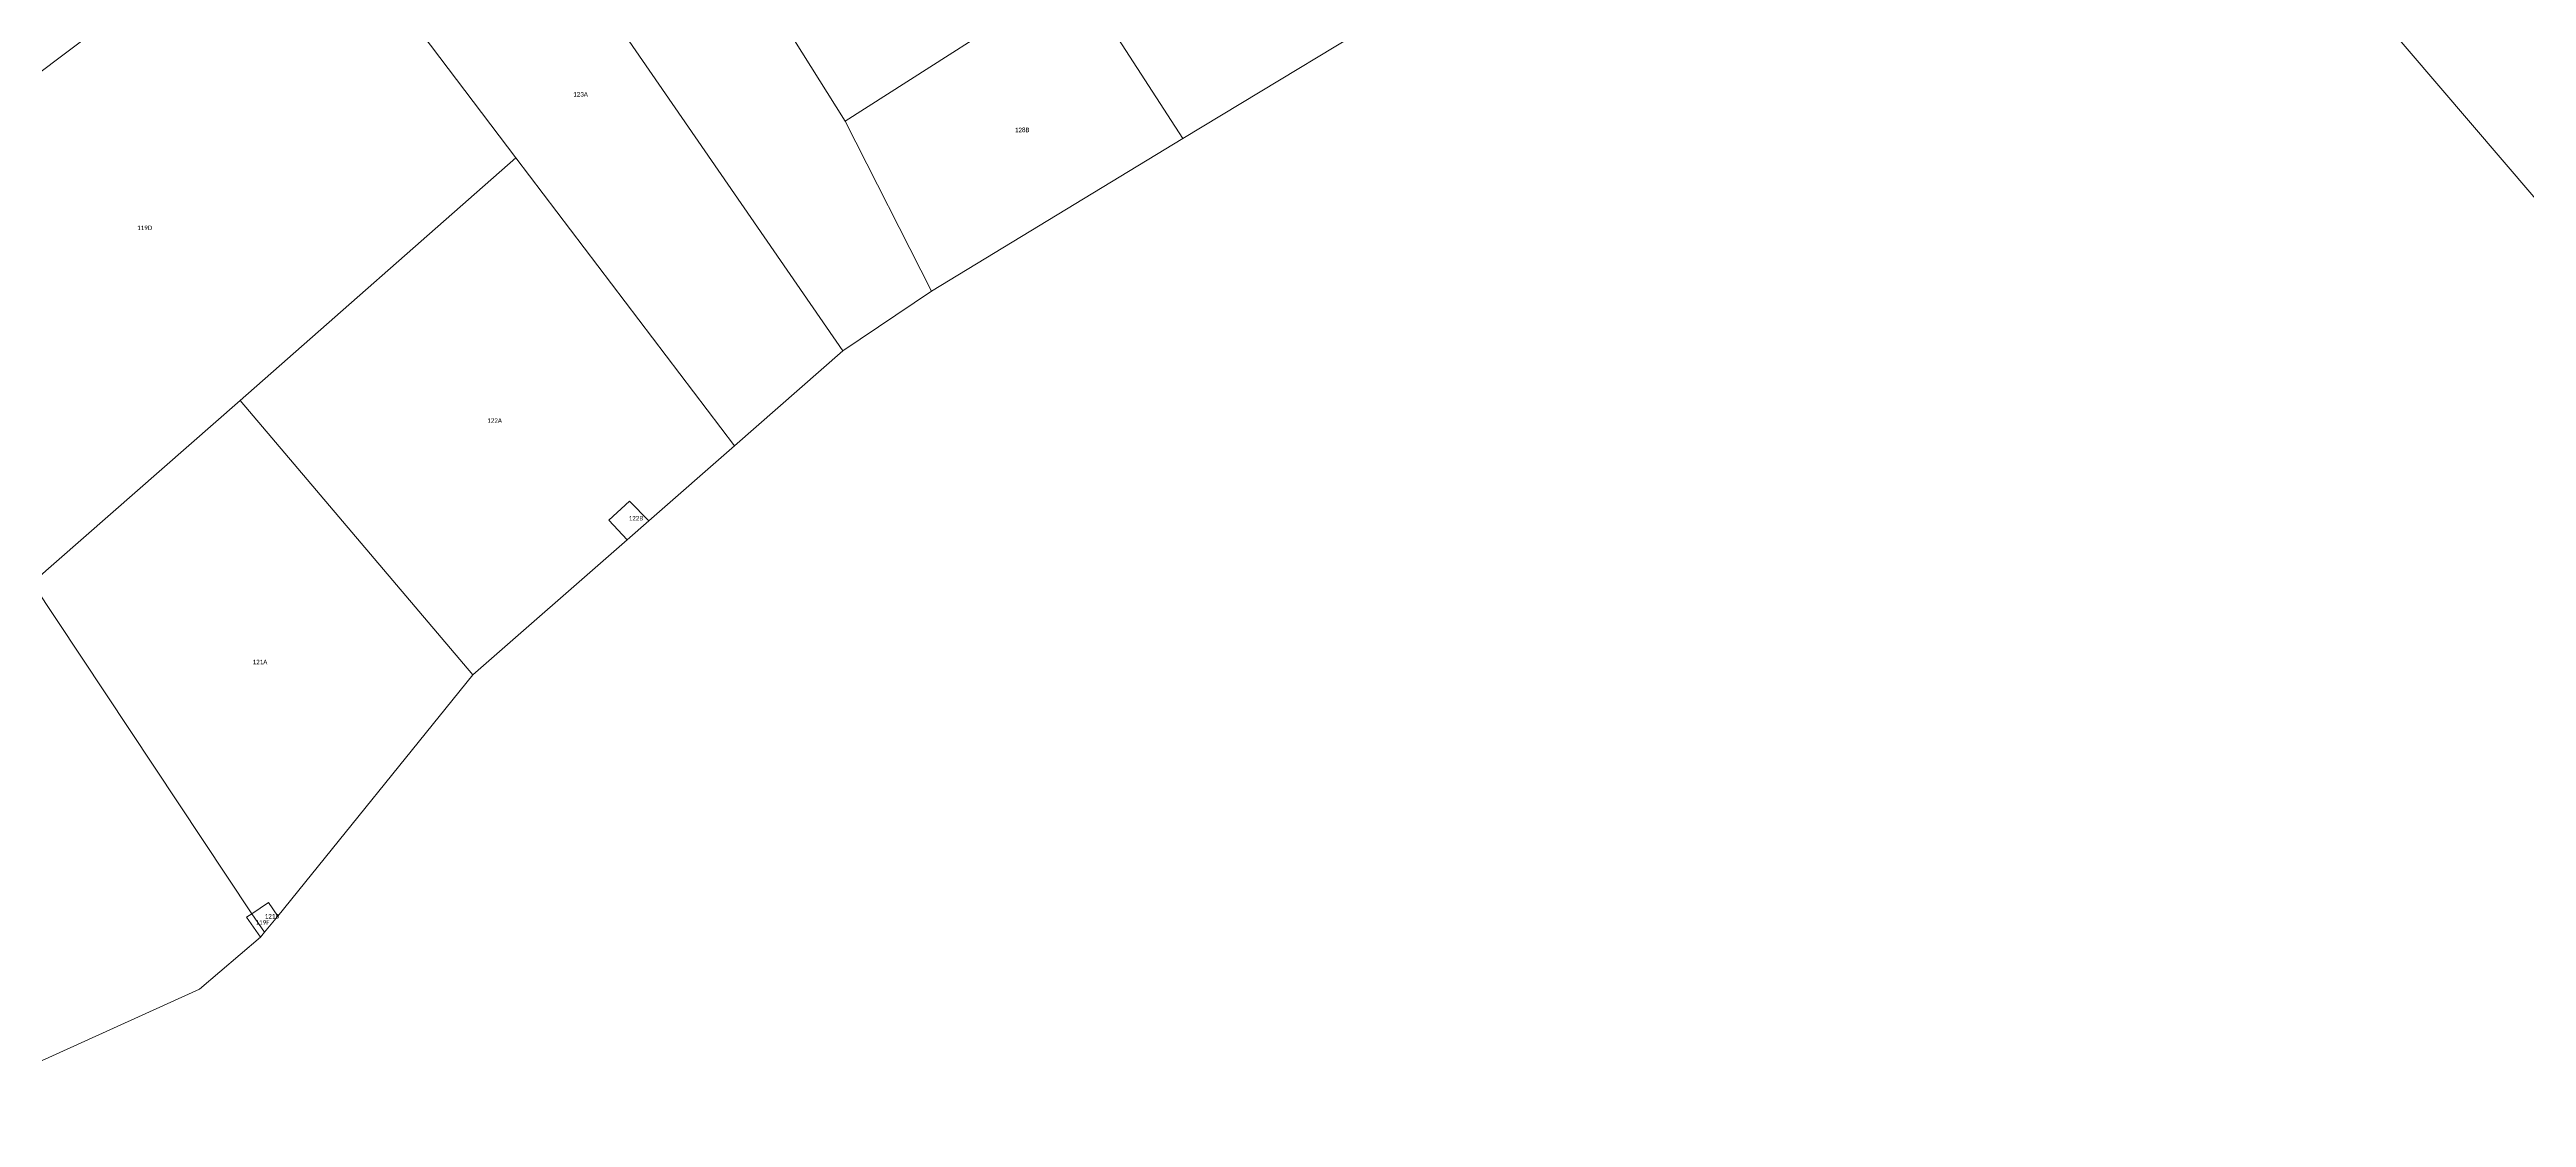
# Model space of a CAD drawing. Header units: metres. Extents: x 113120 to 240396, y 120329 to 242116.
# Drawn here: x 116512.7 to 116953, y 120389.5 to 120579.2 of the extents above; entities that cross this region are included whole.
import ezdxf

# ---------------------------------------------------------------- set-up
doc = ezdxf.new("R2010")
doc.units = ezdxf.units.M
doc.header["$LTSCALE"] = 3
doc.layers.add('Bpn_CaPa', color=78, linetype='Continuous', lineweight=0)
doc.layers.add('Bpt_CaNu', color=7, linetype='Continuous', lineweight=0)
doc.styles.add('Legend', font='')
doc.styles.get('Legend').set_extended_font_data('Calibri')

msp = doc.modelspace()

# ---------------------------------------------------------------- linework, layer by layer
at = {"layer": 'Bpn_CaPa'}
for points in [[(116521.52, 120583.09), (116492.94, 120561.66), (116386.49, 120659.33), (116303.47, 120733.98), (116327.04, 120759.12), (116521.52, 120583.09)], [(116654.1, 120566.49), (116580.57, 120683.67), (116583.59, 120686.84), (116619.78, 120711.89), (116695.21, 120592.77), (116654.1, 120566.49)], [(116580.57, 120683.67), (116654.1, 120566.49), (116669.46, 120536.32), (116653.7, 120525.69), (116570.2, 120646.74), (116580.57, 120683.67)], [(116913.19, 120669.25), (117014.16, 120540.65), (116982.13, 120520.58), (116875.86, 120644.75), (116873.77, 120647.18), (116911.54, 120671.25), (116913.19, 120669.25)], [(116570.2, 120646.74), (116653.7, 120525.69), (116634.43, 120508.81), (116595.59, 120559.99), (116557.81, 120609.88), (116570.2, 120646.74)], [(116758.52, 120590.3), (116714.17, 120563.46), (116695.21, 120592.77), (116739.8, 120621.21), (116758.52, 120590.3)], [(116521.52, 120583.09), (116551.03, 120605), (116557.81, 120609.88), (116595.59, 120559.99), (116546.54, 120516.88), (116509.61, 120484.44), (116469.37, 120542.08), (116492.94, 120561.66), (116521.52, 120583.09)], [(116654.1, 120566.49), (116695.21, 120592.77), (116714.17, 120563.46), (116669.46, 120536.32), (116654.1, 120566.49)], [(116546.54, 120516.88), (116595.59, 120559.99), (116634.43, 120508.81), (116619.19, 120495.46), (116615.8, 120498.99), (116612.1, 120495.6), (116615.35, 120492.1), (116587.93, 120468.12), (116546.54, 120516.88)], [(116419.81, 120494.81), (116444.44, 120518.94), (116469.37, 120542.08), (116509.61, 120484.44), (116548.61, 120425.66), (116547.67, 120425.02), (116550.16, 120421.48), (116539.33, 120412.23), (116488.93, 120389.45), (116488.4, 120391.92), (116486.63, 120391.73), (116419.81, 120494.81)], [(116546.54, 120516.88), (116587.93, 120468.12), (116553.23, 120425.25), (116551.58, 120427.65), (116548.61, 120425.66), (116509.61, 120484.44), (116546.54, 120516.88)], [(116619.19, 120495.46), (116615.35, 120492.1), (116612.1, 120495.6), (116615.8, 120498.99), (116619.19, 120495.46)], [(116550.16, 120421.48), (116547.67, 120425.02), (116548.61, 120425.66), (116550.91, 120422.4), (116550.16, 120421.48)], [(116553.23, 120425.25), (116550.91, 120422.4), (116548.61, 120425.66), (116551.58, 120427.65), (116553.23, 120425.25)]]:
    msp.add_lwpolyline(points, close=True, dxfattribs=at)

# ---------------------------------------------------------------- texts
at = {"layer": 'Bpt_CaNu', "char_height": 0.8, "attachment_point": 7, "style": 'Legend'}
for s, insert in [('123A', (116605.76, 120570.89)), ('128B', (116684.28, 120564.55)), ('119D', (116528.24, 120547.16)), ('122A', (116590.48, 120512.92)), ('122B', (116615.63, 120495.55)), ('121A', (116548.77, 120470)), ('121B', (116550.92, 120424.81)), ('119F', (116549.29, 120423.71))]:
    msp.add_mtext(s, dxfattribs=dict(at, insert=insert))

doc.saveas('drawing.dxf')
